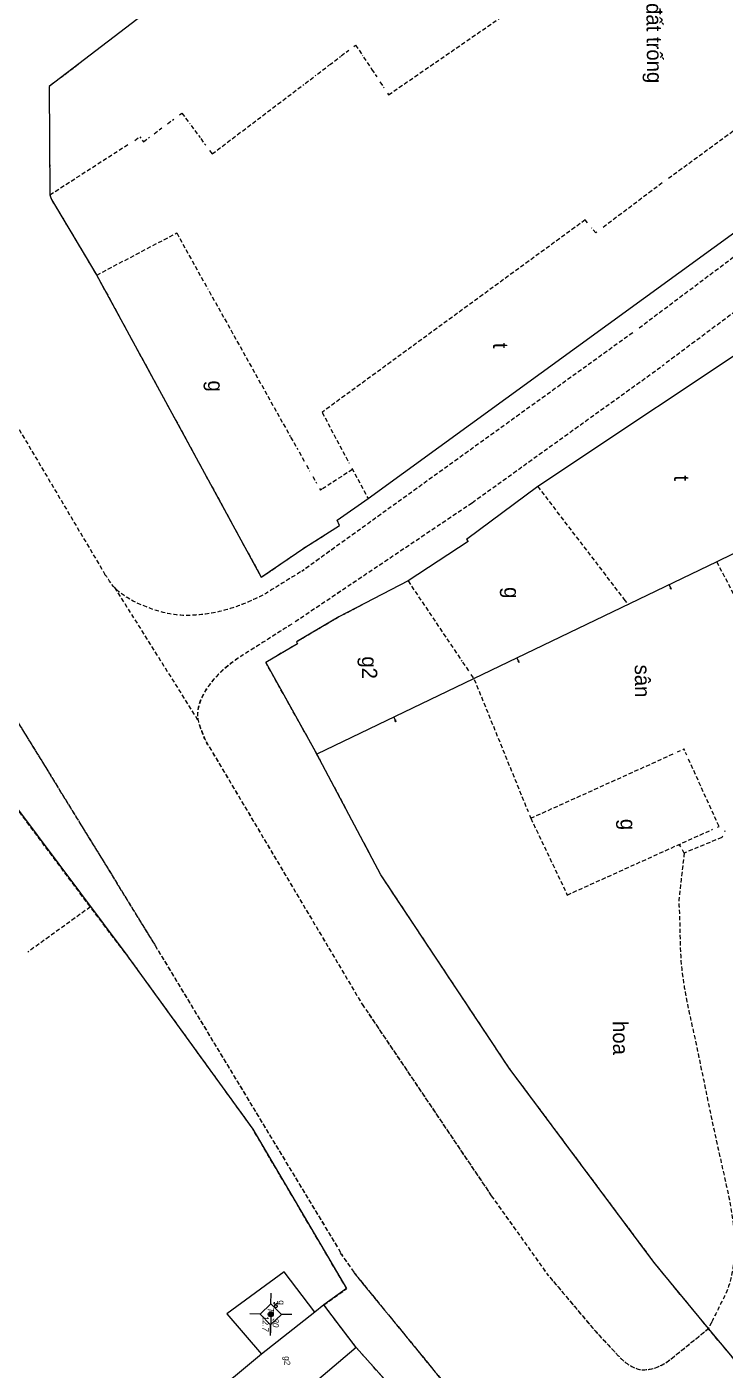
# Model space of a CAD drawing. Extents: x 601689 to 602595, y 1189742 to 1190763.
# Drawn here: x 601779.6 to 601821, y 1190506.8 to 1190586.4 of the extents above; entities that cross this region are included whole.
import ezdxf
from ezdxf.enums import TextEntityAlignment as Align

# ---------------------------------------------------------------- set-up
doc = ezdxf.new("R2010")
doc.units = 0
doc.header["$MEASUREMENT"] = 0
doc.linetypes.add('HIDDEN', pattern=[0.375, 0.25, -0.125])
for name, color, linetype in [('10', 250, 'Continuous'), ('11', 7, 'Continuous'), ('13', 7, 'Continuous'), ('14', 7, 'Continuous'), ('15', 7, 'Continuous'), ('16', 7, 'Continuous'), ('22', 7, 'Continuous'), ('53', 7, 'Continuous')]:
    doc.layers.add(name, color=color, linetype=linetype)
doc.layers.get('0').off()
doc.styles.add('ROMANS', font='ROMANS')
doc.styles.add('TXT', font='vnshx.shx')

# ---------------------------------------------------------------- blocks, each defined once
blk = doc.blocks.new('NH3R')
at = {"layer": '16', "color": 7, "linetype": 'Continuous', "lineweight": 0}
for p, q in [((0, 0), (0.297, -0.005)), ((0.297, -0.005), (0.186, 0.031)), ((0.297, -0.005), (0.189, -0.033))]:
    blk.add_line(p, q, dxfattribs=at)
blk = doc.blocks.new('B')
at = {"color": 7, "linetype": 'Continuous', "lineweight": 0}
for p, q in [((0.8, 2.62), (0.801, 5.6)), ((0.62, 2.441), (0.96, 2.78)), ((0.62, -0.969), (0.96, -0.63)), ((0.8, -4.05), (0.8, -0.81))]:
    blk.add_line(p, q, dxfattribs=at)
for points in [[(0.801, 5.6), (0.53, 5.331), (0.8, 10.21), (1.04, 4.83), (0.801, 5.6)], [(0.8, -4.05), (0.531, -4.309), (0.53, -9.429)], [(0.8, -4.05), (1.04, -4.569), (1.04, -10.289)], [(0.53, -7.289), (0.8, -6.95), (1.04, -8.139)]]:
    blk.add_lwpolyline(points, dxfattribs=at)
for points in [[(0.801, 5.6), (0.8, 10.21), (1.04, 4.83)], [(0.8, -4.05), (0.8, -6.95), (1.04, -4.569), (1.04, -8.139)]]:
    blk.add_solid(points, dxfattribs=at)
at = {"color": 7, "linetype": 'Continuous', "lineweight": 0, "style": 'TXT'}
blk.add_text('B', height=1.815, rotation=359.99996, dxfattribs=at).set_placement((0, 0))
blk = doc.blocks.new('*M3052305230523052')
at = {"layer": '13', "color": 3, "linetype": 'Continuous', "lineweight": 0}
blk.add_line((602335.018, 1189455.58), (602336.038, 1189455.58), dxfattribs=at)
at = {"layer": '13', "color": 3, "linetype": 'Continuous', "lineweight": 0, "style": 'TXT', "oblique": 7.60551}
for s, p in [('30', (602335.168, 1189455.88)), ('12.7', (602335.018, 1189455.28))]:
    blk.add_text(s, height=0.36, dxfattribs=at).set_placement(p, align=Align.MIDDLE_LEFT)
blk.add_text('T', height=0.36, dxfattribs=at).set_placement((602334.821, 1189455.58), align=Align.MIDDLE_RIGHT)
blk = doc.blocks.new('CENTRD')
at = {"layer": '11', "linetype": 'Continuous', "lineweight": 0}
h = blk.add_hatch(color=2, dxfattribs=at)
edge = h.paths.add_edge_path()
edge.add_arc((0, 0), 0.15, 0, 360)
at = {"layer": '11', "color": 2, "linetype": 'Continuous', "lineweight": 0}
for p, q in [((0, 1.25), (0, 0.625)), ((-0.625, 0), (-1.25, 0)), ((0, 0.625), (-0.625, 0)), ((-0.625, 0), (0, -0.625)), ((0.625, 0), (0, 0.625)), ((0, -0.625), (0.625, 0)), ((1.25, 0), (0.625, 0)), ((0, -0.625), (0, -1.25))]:
    blk.add_line(p, q, dxfattribs=at)
blk.add_circle((0, 0), 0.15, dxfattribs=at)

msp = doc.modelspace()

# ---------------------------------------------------------------- linework, layer by layer
at = {"layer": '10', "color": 7, "linetype": 'Continuous', "lineweight": 0}
for p, q in [((601797.217, 1190510.704), (601796.681, 1190510.27)), ((601799.142, 1190508.166), (601797.217, 1190510.704)), ((601796.681, 1190510.27), (601793.536, 1190507.774)), ((601799.142, 1190508.166), (601788.984, 1190499.586)), ((601801.319, 1190505.717), (601799.142, 1190508.166))]:
    msp.add_line(p, q, dxfattribs=at)
for points in [[(601822.301, 1190614.544), (601780.956, 1190582.9), (601780.997, 1190576.479), (601781.094, 1190576.208), (601783.763, 1190571.731), (601793.518, 1190553.816), (601796.093, 1190555.581), (601798.15, 1190556.883), (601798.004, 1190557.205), (601799.842, 1190558.49), (601844.783, 1190591.176), (601847.513, 1190593.388)], [(601886.345, 1190532.872), (601876.997, 1190544.711), (601874.277, 1190548.339), (601873.411, 1190549.4), (601866.553, 1190558.345), (601865.914, 1190559.083), (601861.331, 1190564.706), (601855.79, 1190572.014), (601820.482, 1190554.737), (601796.814, 1190543.331)], [(601824.001, 1190568.589), (601809.882, 1190559.192), (601805.66, 1190556.06), (601805.768, 1190555.928), (601802.205, 1190553.597), (601798.116, 1190551.463), (601795.605, 1190549.987), (601795.664, 1190549.876), (601793.778, 1190548.773), (601796.814, 1190543.331)], [(601770.327, 1190551.634), (601770.377, 1190551.664), (601773.596, 1190547.2), (601773.698, 1190547.278), (601785.443, 1190531.576), (601793.02, 1190521.102), (601798.57, 1190511.665), (601797.217, 1190510.704)], [(601886.345, 1190532.872), (601897.394, 1190513.749), (601885.904, 1190507.957), (601881.736, 1190505.944), (601842.218, 1190486.535), (601835.4, 1190492.598), (601823.442, 1190505.163), (601819.989, 1190509.291), (601816.763, 1190513.235), (601808.19, 1190524.734), (601800.596, 1190536.178), (601796.814, 1190543.331)], [(601796.681, 1190510.27), (601794.873, 1190512.666), (601791.48, 1190510.172), (601793.536, 1190507.774)], [(601793.536, 1190507.774), (601786.941, 1190502.294), (601788.984, 1190499.586)]]:
    msp.add_lwpolyline(points, dxfattribs=at)
at = {"layer": '14', "color": 6, "linetype": 'HIDDEN', "lineweight": 0}
for p, q in [((601801.051, 1190582.405), (601808.41, 1190587.484)), ((601798.989, 1190585.273), (601799.09, 1190585.351)), ((601799.09, 1190585.351), (601799.532, 1190584.706)), ((601797.554, 1190584.173), (601798.221, 1190584.684)), ((601798.252, 1190584.713), (601798.707, 1190585.057)), ((601799.571, 1190584.635), (601800.051, 1190583.928)), ((601796.837, 1190583.632), (601797.524, 1190584.153)), ((601800.05, 1190583.918), (601800.355, 1190583.474)), ((601790.602, 1190578.898), (601796.038, 1190583.023)), ((601796.109, 1190583.072), (601796.746, 1190583.563)), ((601800.541, 1190583.171), (601800.786, 1190582.818)), ((601817.623, 1190577.457), (601825.564, 1190583.279)), ((601800.982, 1190582.506), (601801.051, 1190582.405)), ((601788.683, 1190581.224), (601788.815, 1190581.322)), ((601788.815, 1190581.322), (601789.286, 1190580.686)), ((601787.966, 1190580.684), (601788.329, 1190580.959)), ((601789.355, 1190580.595), (601789.895, 1190579.867)), ((601786.033, 1190579.7), (601786.315, 1190579.916)), ((601786.315, 1190579.916), (601786.374, 1190579.835)), ((601786.463, 1190579.724), (601786.542, 1190579.623)), ((601786.542, 1190579.623), (601786.905, 1190579.899)), ((601787.178, 1190580.095), (601787.633, 1190580.438)), ((601789.934, 1190579.807), (601790.229, 1190579.412)), ((601780.997, 1190576.479), (601785.609, 1190579.456)), ((601790.454, 1190579.1), (601790.602, 1190578.898)), ((601817.249, 1190577.182), (601813.672, 1190574.481)), ((601812.699, 1190574.995), (601797.112, 1190563.588)), ((601812.837, 1190574.823), (601812.699, 1190574.995)), ((601783.773, 1190571.721), (601788.507, 1190574.216)), ((601788.507, 1190574.216), (601790.351, 1190570.891)), ((601813.319, 1190574.216), (601813.062, 1190574.529)), ((601813.389, 1190574.275), (601813.319, 1190574.216)), ((601790.43, 1190570.76), (601795.232, 1190562.163)), ((601797.112, 1190563.588), (601798.72, 1190560.585)), ((601795.251, 1190562.123), (601795.672, 1190561.377)), ((601795.75, 1190561.246), (601796.091, 1190560.631)), ((601796.189, 1190560.45), (601796.384, 1190560.107)), ((601798.916, 1190560.202), (601797.1, 1190559.027)), ((601798.877, 1190560.283), (601799.716, 1190558.721)), ((601796.56, 1190559.795), (601796.784, 1190559.392)), ((601796.96, 1190559.07), (601797.019, 1190558.969)), ((601797.1, 1190559.027), (601797.019, 1190558.969)), ((601809.882, 1190559.192), (601814.991, 1190552.512)), ((601799.774, 1190558.611), (601799.842, 1190558.49)), ((601820.482, 1190554.737), (601826.951, 1190542.227)), ((601802.205, 1190553.597), (601804.92, 1190549.55)), ((601814.991, 1190552.512), (601815.236, 1190552.188)), ((601804.94, 1190549.53), (601805.4, 1190548.843)), ((601805.43, 1190548.792), (601805.782, 1190548.268)), ((601805.929, 1190548.056), (601806.125, 1190547.763)), ((601806.125, 1190547.763), (601809.095, 1190540.462)), ((601809.473, 1190539.537), (601818.016, 1190543.4)), ((601818.157, 1190543.468), (601818.328, 1190543.546)), ((601818.469, 1190543.614), (601818.54, 1190543.643)), ((601818.588, 1190543.542), (601818.54, 1190543.643)), ((601818.704, 1190543.28), (601818.627, 1190543.441)), ((601809.095, 1190540.462), (601809.308, 1190539.929)), ((601809.396, 1190539.718), (601809.473, 1190539.537)), ((601809.473, 1190539.537), (601811.591, 1190535.078)), ((601811.63, 1190534.987), (601820.235, 1190538.879)), ((601820.778, 1190538.392), (601818.625, 1190537.501)), ((601820.819, 1190538.481), (601820.778, 1190538.392)), ((601820.953, 1190538.759), (601820.974, 1190538.819)), ((601818.35, 1190537.835), (601818.262, 1190537.986)), ((601818.555, 1190537.472), (601818.448, 1190537.663)), ((601818.625, 1190537.501), (601818.555, 1190537.472)), ((601811.591, 1190535.078), (601811.63, 1190534.987)), ((601783.399, 1190534.284), (601779.693, 1190531.604))]:
    msp.add_line(p, q, dxfattribs=at)
msp.add_lwpolyline([(601820.537, 1190539.015), (601820.617, 1190539.054), (601818.762, 1190543.149)], dxfattribs=at)
for points, knots in [([(601818.555, 1190537.472), (601818.449, 1190536.543), (601818.343, 1190535.615), (601818.237, 1190534.686), (601818.217, 1190534.514), (601818.251, 1190534.339), (601818.26, 1190534.166), (601818.326, 1190532.804), (601818.277, 1190531.436), (601818.474, 1190530.083), (601818.695, 1190528.563), (601819.073, 1190527.08), (601819.381, 1190525.58), (601819.631, 1190524.367), (601819.881, 1190523.153), (601820.132, 1190521.939), (601820.46, 1190520.35), (601820.837, 1190518.773), (601821.177, 1190517.185), (601821.322, 1190516.507), (601821.409, 1190515.819), (601821.499, 1190515.131), (601821.561, 1190514.651), (601821.566, 1190514.161), (601821.529, 1190513.68), (601821.464, 1190512.841), (601821.319, 1190511.974), (601820.945, 1190511.218), (601820.691, 1190510.705), (601820.437, 1190510.191), (601820.184, 1190509.678)], [0, 0, 0, 0, 0.09883, 0.09883, 0.09883, 0.117192, 0.117192, 0.117192, 0.261292, 0.261292, 0.261292, 0.423196, 0.423196, 0.423196, 0.554241, 0.554241, 0.554241, 0.725802, 0.725802, 0.725802, 0.799119, 0.799119, 0.799119, 0.850261, 0.850261, 0.850261, 0.939441, 0.939441, 0.939441, 1, 1, 1, 1]), ([(601820.184, 1190509.678), (601820.149, 1190509.615), (601820.113, 1190509.553), (601820.081, 1190509.49), (601820.048, 1190509.424), (601820.02, 1190509.357), (601819.989, 1190509.291)], [0, 0, 0, 0, 0.495158, 0.495158, 0.495158, 1, 1, 1, 1])]:
    msp.add_open_spline(points, degree=3, knots=knots, dxfattribs=at)
at = {"layer": '22', "color": 7, "linetype": 'HIDDEN', "lineweight": 0}
for p, q in [((601782.674, 1190584.197), (601780.956, 1190582.9)), ((601780.956, 1190582.9), (601780.997, 1190576.479)), ((601815.882, 1190568.591), (601828.744, 1190578.254)), ((601780.997, 1190576.479), (601781.094, 1190576.208)), ((601781.094, 1190576.208), (601783.763, 1190571.731)), ((601817.493, 1190566.538), (601830.386, 1190576.152)), ((601760.895, 1190574.865), (601787.228, 1190532.001)), ((601773.439, 1190572.252), (601784.24, 1190554.024)), ((601783.763, 1190571.731), (601793.518, 1190553.816)), ((601815.507, 1190568.305), (601795.913, 1190554.163)), ((601796.093, 1190555.581), (601797.363, 1190556.383)), ((601793.518, 1190553.816), (601796.143, 1190555.62)), ((601797.862, 1190555.577), (601795.913, 1190554.163)), ((601795.522, 1190551.189), (601799.075, 1190553.58)), ((601784.829, 1190553.205), (601789.791, 1190545.297)), ((601799.818, 1190552.35), (601798.116, 1190551.463)), ((601798.116, 1190551.463), (601795.605, 1190549.987)), ((601795.664, 1190549.876), (601793.778, 1190548.773)), ((601795.605, 1190549.987), (601795.664, 1190549.876)), ((601796.814, 1190543.331), (601793.778, 1190548.773)), ((601783.379, 1190534.304), (601773.698, 1190547.278)), ((601790.244, 1190544.08), (601799.491, 1190528.514)), ((601790.244, 1190544.08), (601799.491, 1190528.514)), ((601790.636, 1190543.436), (601799.549, 1190528.413)), ((601785.443, 1190531.576), (601783.379, 1190534.304)), ((601787.228, 1190532.001), (601798.317, 1190513.628)), ((601785.443, 1190531.576), (601793.02, 1190521.102)), ((601787.404, 1190531.699), (601798.024, 1190514.122)), ((601799.491, 1190528.514), (601807.136, 1190517.167)), ((601799.874, 1190527.948), (601807.136, 1190517.167)), ((601798.57, 1190511.665), (601793.02, 1190521.102)), ((601807.136, 1190517.167), (601810.482, 1190512.461)), ((601807.352, 1190516.864), (601810.521, 1190512.411)), ((601798.189, 1190513.77), (601798.876, 1190512.821)), ((601798.424, 1190513.456), (601799.15, 1190512.427)), ((601799.003, 1190512.609), (601810.147, 1190498.956)), ((601799.15, 1190512.427), (601810.579, 1190498.419)), ((601797.217, 1190510.704), (601798.57, 1190511.665)), ((601799.142, 1190508.166), (601797.217, 1190510.704)), ((601801.319, 1190505.717), (601799.142, 1190508.166))]:
    msp.add_line(p, q, dxfattribs=at)
for points in [[(601749.458, 1190591.913), (601753.677, 1190586.695), (601761.541, 1190573.816), (601787.228, 1190532.001)], [(601795.522, 1190551.189), (601805.999, 1190558.235), (601817.372, 1190566.42)], [(601840.854, 1190487.744), (601835.4, 1190492.598), (601823.442, 1190505.163), (601819.989, 1190509.291), (601816.763, 1190513.235), (601808.19, 1190524.734), (601800.596, 1190536.178), (601796.814, 1190543.331)]]:
    msp.add_lwpolyline(points, dxfattribs=at)
for points, knots in [([(601795.843, 1190554.134), (601795.197, 1190553.733), (601794.551, 1190553.332), (601793.906, 1190552.931), (601793.475, 1190552.664), (601793.006, 1190552.47), (601792.536, 1190552.27), (601792.12, 1190552.093), (601791.703, 1190551.959), (601791.261, 1190551.838), (601790.641, 1190551.668), (601790.018, 1190551.601), (601789.397, 1190551.563), (601788.706, 1190551.52), (601788.009, 1190551.616), (601787.32, 1190551.842), (601786.237, 1190552.197), (601785.135, 1190552.676), (601784.524, 1190553.59), (601784.416, 1190553.751), (601784.308, 1190553.913), (601784.2, 1190554.074)], [0, 0, 0, 0, 0.17528, 0.17528, 0.17528, 0.292214, 0.292214, 0.292214, 0.395754, 0.395754, 0.395754, 0.540625, 0.540625, 0.540625, 0.701678, 0.701678, 0.701678, 0.955174, 0.955174, 0.955174, 1, 1, 1, 1]), ([(601795.843, 1190554.134), (601795.197, 1190553.733), (601794.551, 1190553.332), (601793.906, 1190552.931), (601793.475, 1190552.664), (601793.006, 1190552.47), (601792.536, 1190552.27), (601792.12, 1190552.093), (601791.703, 1190551.959), (601791.261, 1190551.838), (601790.641, 1190551.668), (601790.018, 1190551.601), (601789.397, 1190551.563), (601788.706, 1190551.52), (601788.009, 1190551.616), (601787.32, 1190551.842), (601786.237, 1190552.197), (601785.135, 1190552.676), (601784.524, 1190553.59), (601784.416, 1190553.751), (601784.308, 1190553.913), (601784.2, 1190554.074)], [0, 0, 0, 0, 0.17528, 0.17528, 0.17528, 0.292214, 0.292214, 0.292214, 0.395754, 0.395754, 0.395754, 0.540625, 0.540625, 0.540625, 0.701678, 0.701678, 0.701678, 0.955174, 0.955174, 0.955174, 1, 1, 1, 1]), ([(601795.32, 1190551.041), (601794.57, 1190550.565), (601793.82, 1190550.089), (601793.071, 1190549.612), (601792.222, 1190549.073), (601791.451, 1190548.612), (601790.694, 1190547.754), (601789.99, 1190546.956), (601789.508, 1190545.949), (601789.847, 1190545.076), (601789.999, 1190544.687), (601790.15, 1190544.299), (601790.301, 1190543.91)], [0, 0, 0, 0, 0.273549, 0.273549, 0.273549, 0.583165, 0.583165, 0.583165, 0.871484, 0.871484, 0.871484, 1, 1, 1, 1]), ([(601795.32, 1190551.041), (601794.57, 1190550.565), (601793.82, 1190550.089), (601793.071, 1190549.612), (601792.222, 1190549.073), (601791.45, 1190548.637), (601790.694, 1190547.754), (601789.991, 1190546.933), (601789.533, 1190545.958), (601789.847, 1190545.076), (601789.95, 1190544.788), (601790.053, 1190544.5), (601790.156, 1190544.212)], [0, 0, 0, 0, 0.283262, 0.283262, 0.283262, 0.60387, 0.60387, 0.60387, 0.902426, 0.902426, 0.902426, 1, 1, 1, 1]), ([(601810.61, 1190512.339), (601811.45, 1190511.338), (601812.289, 1190510.337), (601813.129, 1190509.336), (601813.527, 1190508.86), (601813.967, 1190508.422), (601814.39, 1190507.968), (601814.578, 1190507.766), (601814.743, 1190507.574), (601814.972, 1190507.38), (601815.325, 1190507.08), (601815.741, 1190506.86), (601816.135, 1190506.854), (601816.654, 1190506.845), (601817.277, 1190507.088), (601817.713, 1190507.442), (601818.472, 1190508.058), (601819.23, 1190508.675), (601819.989, 1190509.291)], [0, 0, 0, 0, 0.313583, 0.313583, 0.313583, 0.462397, 0.462397, 0.462397, 0.52858, 0.52858, 0.52858, 0.63072, 0.63072, 0.63072, 0.765412, 0.765412, 0.765412, 1, 1, 1, 1]), ([(601810.817, 1190512.086), (601811.587, 1190511.169), (601812.358, 1190510.252), (601813.129, 1190509.336), (601813.528, 1190508.861), (601813.968, 1190508.423), (601814.39, 1190507.968), (601814.578, 1190507.766), (601814.743, 1190507.574), (601814.972, 1190507.38), (601815.325, 1190507.08), (601815.741, 1190506.86), (601816.135, 1190506.854), (601816.654, 1190506.845), (601817.277, 1190507.088), (601817.713, 1190507.442), (601818.472, 1190508.058), (601819.23, 1190508.675), (601819.989, 1190509.291)], [0, 0, 0, 0, 0.295176, 0.295176, 0.295176, 0.447981, 0.447981, 0.447981, 0.515939, 0.515939, 0.515939, 0.620817, 0.620817, 0.620817, 0.759121, 0.759121, 0.759121, 1, 1, 1, 1])]:
    msp.add_open_spline(points, degree=3, knots=knots, dxfattribs=at)

# ---------------------------------------------------------------- block references
at = {"color": 7, "linetype": 'Continuous', "lineweight": 0, "rotation": 269.214199256255}
msp.add_blockref('B', (601820.19, 1190572.092), dxfattribs=at)
at = {"layer": '11', "color": 2, "linetype": 'Continuous', "lineweight": 0, "rotation": 269.1680420500809}
msp.add_blockref('CENTRD', (601794.079, 1190510.143), dxfattribs=at)
at = {"layer": '13', "color": 3, "linetype": 'Continuous', "lineweight": 0, "rotation": 269.1680420500809}
msp.add_blockref('*M3052305230523052', (-578790.27, 1810052.359), dxfattribs=at)
at = {"layer": '16', "color": 7, "linetype": 'Continuous', "lineweight": 0, "rotation": 295.7315420836899}
for p in [(601817.663, 1190553.375), (601808.653, 1190549.029), (601801.364, 1190545.518)]:
    msp.add_blockref('NH3R', p, dxfattribs=at)

# ---------------------------------------------------------------- texts
at = {"layer": '15', "color": 7, "linetype": 'Continuous', "lineweight": 0, "style": 'TXT'}
for s, height, rotation, p in [('%%174%%202t tr%%232ng', 0.9, 270.56439, (601816.765, 1190587.841)), ('t', 0.9, 270.56438, (601807.689, 1190567.705)), ('g', 0.9, 270.56439, (601790.808, 1190565.475)), ('t', 0.9, 270.56438, (601818.412, 1190559.857)), ('g', 0.9, 270.56439, (601808.351, 1190553.234)), ('g2', 0.9, 270.56439, (601799.924, 1190549.129)), ('s%%169n', 0.9, 270.56439, (601816.078, 1190548.638)), ('g', 0.9, 270.56439, (601815.233, 1190539.499)), (' hoa', 0.9, 270.56439, (601814.773, 1190527.855)), ('g', 0.36, 269.21439, (601794.731, 1190510.967)), ('g2', 0.36, 269.21439, (601795.055, 1190507.653))]:
    msp.add_text(s, height=height, rotation=rotation, dxfattribs=at).set_placement(p, align=Align.MIDDLE_LEFT)
at = {"layer": '53', "color": 200, "linetype": 'Continuous', "lineweight": 0, "style": 'ROMANS'}
msp.add_text('30', height=0.2, rotation=269.21439, dxfattribs=at).set_placement((601794.379, 1190510.872), align=Align.MIDDLE_LEFT)

doc.saveas('drawing.dxf')
